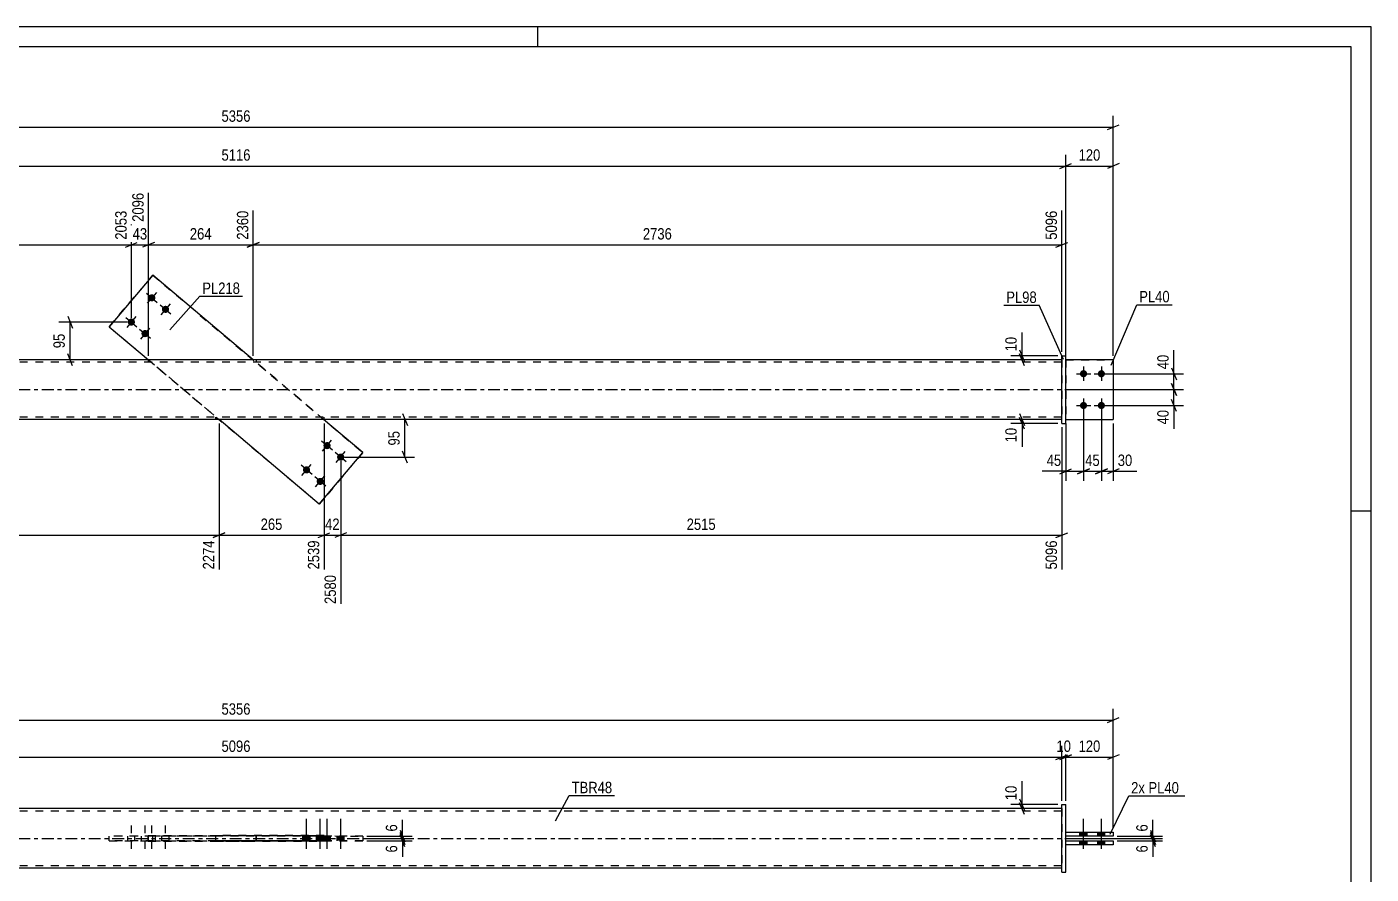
# Model space of a CAD drawing. Header units: millimetres. Extents: x 0 to 594, y 0 to 420.
# Drawn here: x 255.3 to 594, y 206.5 to 420 of the extents above; entities that cross this region are included whole.
import ezdxf

# ---------------------------------------------------------------- set-up
doc = ezdxf.new("R2010")
doc.units = ezdxf.units.MM
doc.linetypes.add('DXK_LINE_DOT2', pattern=[3.9198, 1.9599, -1.9599])
doc.linetypes.add('DXK_LINE_DOT3', pattern=[5.9187, 2.979, -0.9799, 0.9799, -0.9799])
doc.styles.add('Arial Narrow', font='ARIALN.TTF', dxfattribs={"height": 0.2})

# ---------------------------------------------------------------- blocks, each defined once
blk = doc.blocks.new('Unknown-580609059-1163')
at = {"color": 5, "linetype": 'Continuous'}
for p, q in [((594, 420), (0, 420)), ((384, 415), (384, 420)), ((594, 0), (594, 420)), ((589, 415), (5, 415)), ((589, 5), (589, 415)), ((594, 298), (589, 298))]:
    blk.add_line(p, q, dxfattribs=at)
blk = doc.blocks.new('Part-580609059-1432 - 1405')
at = {"color": 2, "linetype": 'Continuous'}
for p, q in [((517.04, 214.94), (529.04, 214.94)), ((529.04, 213.94), (517.04, 213.94)), ((529.04, 214.94), (529.04, 214.94)), ((529.04, 214.94), (529.04, 213.94))]:
    blk.add_line(p, q, dxfattribs=at)
at = {"color": 7, "linetype": 'DXK_LINE_DOT2'}
for p, q in [((517.04, 214.94), (529.04, 214.94)), ((517.04, 213.94), (517.04, 214.94)), ((529.04, 213.94), (517.04, 213.94)), ((529.04, 213.94), (529.04, 213.94))]:
    blk.add_line(p, q, dxfattribs=at)
blk = doc.blocks.new('Part-580609059-1437 - 1405')
at = {"color": 2, "linetype": 'Continuous'}
for p, q in [((517.04, 217.14), (529.04, 217.14)), ((529.04, 217.14), (529.04, 217.14)), ((529.04, 217.14), (529.04, 216.14)), ((529.04, 216.14), (517.04, 216.14))]:
    blk.add_line(p, q, dxfattribs=at)
at = {"color": 7, "linetype": 'DXK_LINE_DOT2'}
for p, q in [((517.04, 217.14), (529.04, 217.14)), ((517.04, 216.14), (517.04, 217.14)), ((529.04, 216.14), (517.04, 216.14))]:
    blk.add_line(p, q, dxfattribs=at)
blk = doc.blocks.new('Part-580609059-1438 - 1405')
at = {"color": 2, "linetype": 'Continuous'}
for p, q in [((516.04, 207.04), (516.04, 224.04)), ((516.04, 224.04), (517.04, 224.04)), ((517.04, 224.04), (517.04, 224.04)), ((517.04, 207.04), (517.04, 224.04)), ((516.04, 207.04), (516.04, 207.04)), ((516.04, 207.04), (517.04, 207.04))]:
    blk.add_line(p, q, dxfattribs=at)
at = {"color": 7, "linetype": 'DXK_LINE_DOT2'}
for p, q in [((516.04, 224.04), (517.04, 224.04)), ((516.04, 207.04), (516.04, 207.04)), ((516.04, 207.04), (517.04, 207.04))]:
    blk.add_line(p, q, dxfattribs=at)
blk = doc.blocks.new('Bolt-580609059-1459 - 1405')
at = {"linetype": 'Continuous'}
for points in [[(324.86, 214.94), (326.66, 214.94), (326.66, 216.14), (324.86, 216.14)], [(328.3, 214.94), (330.1, 214.94), (330.1, 216.14), (328.3, 216.14)], [(330.02, 214.94), (331.82, 214.94), (331.82, 216.14), (330.02, 216.14)], [(333.46, 214.94), (335.26, 214.94), (335.26, 216.14), (333.46, 216.14)]]:
    blk.add_hatch(color=1, dxfattribs=at).paths.add_polyline_path(points)
at = {"color": 1, "linetype": 'Continuous'}
for p, q in [((325.76, 212.94), (325.76, 220.44)), ((329.2, 212.94), (329.2, 220.44)), ((330.92, 212.94), (330.92, 220.44)), ((334.36, 212.94), (334.36, 220.44)), ((324.86, 214.94), (324.86, 216.14)), ((326.66, 214.94), (326.66, 216.14)), ((328.3, 214.94), (328.3, 216.14)), ((330.02, 214.94), (330.02, 216.14)), ((330.1, 214.94), (330.1, 216.14)), ((331.82, 214.94), (331.82, 216.14)), ((333.46, 214.94), (333.46, 216.14)), ((335.26, 214.94), (335.26, 216.14))]:
    blk.add_line(p, q, dxfattribs=at)
blk = doc.blocks.new('Bolt-580609059-1460 - 1405')
at = {"color": 1, "linetype": 'DXK_LINE_DOT2'}
for p, q in [((281.62, 212.94), (281.62, 220.44)), ((285.06, 212.94), (285.06, 220.44)), ((286.78, 212.94), (286.78, 220.44)), ((290.22, 212.94), (290.22, 220.44)), ((280.72, 214.94), (280.72, 216.14)), ((282.52, 214.94), (282.52, 216.14)), ((284.16, 214.94), (284.16, 216.14)), ((285.88, 214.94), (285.88, 216.14)), ((285.96, 214.94), (285.96, 216.14)), ((287.68, 214.94), (287.68, 216.14)), ((289.32, 214.94), (289.32, 216.14)), ((291.12, 214.94), (291.12, 216.14))]:
    blk.add_line(p, q, dxfattribs=at)
blk = doc.blocks.new('Bolt-580609059-1462 - 1405')
at = {"linetype": 'Continuous'}
for points in [[(522.44, 217.14), (520.64, 217.14), (520.64, 216.14), (522.44, 216.14)], [(522.44, 217.14), (520.64, 217.14), (520.64, 216.14), (522.44, 216.14)], [(526.94, 217.14), (525.14, 217.14), (525.14, 216.14), (526.94, 216.14)], [(526.94, 217.14), (525.14, 217.14), (525.14, 216.14), (526.94, 216.14)], [(522.44, 214.94), (520.64, 214.94), (520.64, 213.94), (522.44, 213.94)], [(522.44, 214.94), (520.64, 214.94), (520.64, 213.94), (522.44, 213.94)], [(526.94, 214.94), (525.14, 214.94), (525.14, 213.94), (526.94, 213.94)], [(526.94, 214.94), (525.14, 214.94), (525.14, 213.94), (526.94, 213.94)]]:
    blk.add_hatch(color=1, dxfattribs=at).paths.add_polyline_path(points)
at = {"color": 1, "linetype": 'Continuous'}
for p, q in [((521.54, 212.94), (521.54, 220.44)), ((521.54, 212.94), (521.54, 220.44)), ((526.04, 212.94), (526.04, 220.44)), ((526.04, 212.94), (526.04, 220.44)), ((520.64, 216.14), (520.64, 217.14)), ((520.64, 216.14), (520.64, 217.14)), ((522.44, 216.14), (522.44, 217.14)), ((522.44, 216.14), (522.44, 217.14)), ((525.14, 216.14), (525.14, 217.14)), ((525.14, 216.14), (525.14, 217.14)), ((526.94, 216.14), (526.94, 217.14)), ((526.94, 216.14), (526.94, 217.14)), ((520.64, 213.94), (520.64, 214.94)), ((520.64, 213.94), (520.64, 214.94)), ((522.44, 213.94), (522.44, 214.94)), ((522.44, 213.94), (522.44, 214.94)), ((525.14, 213.94), (525.14, 214.94)), ((525.14, 213.94), (525.14, 214.94)), ((526.94, 213.94), (526.94, 214.94)), ((526.94, 213.94), (526.94, 214.94))]:
    blk.add_line(p, q, dxfattribs=at)
blk = doc.blocks.new('Part-580609059-1477 - 1405')
at = {"color": 2, "linetype": 'Continuous'}
for p, q in [((427.94, 223.04), (188.04, 223.04)), ((516.04, 223.04), (428.04, 223.04)), ((302.89, 216.24), (302.89, 216.24)), ((302.89, 214.84), (302.89, 216.24)), ((302.89, 216.24), (330.16, 216.24)), ((302.89, 214.84), (302.89, 214.84)), ((330.16, 214.84), (302.89, 214.84)), ((313.09, 216.24), (313.09, 216.14)), ((313.09, 214.84), (313.09, 214.94)), ((330.16, 216.24), (330.16, 216.24)), ((330.16, 216.24), (330.16, 216.15)), ((330.16, 214.84), (330.16, 214.95)), ((330.16, 214.84), (330.16, 214.84)), ((427.94, 208.04), (188.04, 208.04)), ((516.04, 208.04), (428.04, 208.04))]:
    blk.add_line(p, q, dxfattribs=at)
at = {"color": 7, "linetype": 'DXK_LINE_DOT2'}
for p, q in [((427.94, 222.44), (188.04, 222.44)), ((516.04, 222.44), (428.04, 222.44)), ((516.04, 223.04), (516.04, 208.04)), ((285.81, 216.24), (285.81, 214.84)), ((285.81, 216.24), (313.09, 216.24)), ((285.81, 216.24), (313.09, 216.24)), ((285.81, 214.84), (313.09, 214.84)), ((285.81, 214.84), (313.09, 214.84)), ((330.16, 216.24), (302.89, 216.24)), ((302.89, 214.84), (330.16, 214.84)), ((313.09, 216.24), (313.09, 214.94)), ((313.09, 214.94), (313.09, 216.14)), ((313.09, 214.84), (313.09, 214.84)), ((330.16, 214.95), (330.16, 216.15)), ((427.94, 208.64), (188.04, 208.64)), ((516.04, 208.64), (428.04, 208.64))]:
    blk.add_line(p, q, dxfattribs=at)
at = {"color": 7, "linetype": 'DXK_LINE_DOT3'}
for p, q in [((188.04, 215.54), (427.94, 215.54)), ((428.04, 215.54), (526.04, 215.54))]:
    blk.add_line(p, q, dxfattribs=at)
blk = doc.blocks.new('Part-580609059-1478 - 1405')
at = {"color": 7, "linetype": 'DXK_LINE_DOT2'}
for p, q in [((287, 216.14), (276.04, 216.14)), ((302.89, 216.14), (276.04, 216.14)), ((276.04, 214.94), (276.04, 216.14)), ((302.89, 214.94), (276.04, 214.94)), ((276.04, 214.94), (287, 214.94)), ((339.94, 216.14), (287, 216.14)), ((287, 214.94), (287, 216.14)), ((287, 214.94), (339.94, 214.94)), ((328.97, 216.15), (339.94, 216.14)), ((339.94, 214.94), (328.97, 214.95))]:
    blk.add_line(p, q, dxfattribs=at)
at = {"color": 2, "linetype": 'Continuous'}
for p, q in [((328.97, 216.15), (302.89, 216.14)), ((328.97, 214.95), (302.89, 214.94)), ((328.97, 214.95), (328.97, 216.15)), ((339.94, 216.14), (339.94, 214.94))]:
    blk.add_line(p, q, dxfattribs=at)
blk = doc.blocks.new('Part-580609059-1718 - 1705')
at = {"color": 2, "linetype": 'Continuous'}
for p, q in [((427.94, 336.11), (188.04, 336.11)), ((516.04, 336.11), (428.04, 336.11)), ((427.94, 321.11), (188.04, 321.11)), ((516.04, 321.11), (428.04, 321.11))]:
    blk.add_line(p, q, dxfattribs=at)
at = {"color": 7, "linetype": 'DXK_LINE_DOT2'}
for p, q in [((427.94, 335.51), (188.04, 335.51)), ((285.81, 336.11), (285.81, 335.51)), ((313.09, 336.11), (313.09, 335.51)), ((516.04, 335.51), (428.04, 335.51)), ((516.04, 336.11), (516.04, 321.11)), ((427.94, 321.71), (188.04, 321.71)), ((302.89, 321.11), (302.89, 321.71)), ((330.16, 321.11), (330.16, 321.71)), ((516.04, 321.71), (428.04, 321.71))]:
    blk.add_line(p, q, dxfattribs=at)
at = {"color": 7, "linetype": 'DXK_LINE_DOT3'}
for p, q in [((188.04, 328.61), (427.94, 328.61)), ((428.04, 328.61), (526.04, 328.61))]:
    blk.add_line(p, q, dxfattribs=at)
blk = doc.blocks.new('Bolt-580609059-1710 - 1705')
at = {"linetype": 'Continuous'}
for points in [[(330.34, 313.81), (330.21, 313.95), (330.11, 314.11), (330.04, 314.29), (330.02, 314.47), (330.03, 314.66), (330.09, 314.84), (330.17, 315.01), (330.3, 315.15), (330.44, 315.27), (330.61, 315.35), (330.8, 315.39), (330.98, 315.4), (331.17, 315.37), (331.34, 315.29), (331.5, 315.19), (331.63, 315.05), (331.73, 314.89), (331.79, 314.72), (331.82, 314.53), (331.8, 314.34), (331.75, 314.16), (331.66, 314), (331.54, 313.85), (331.39, 313.74), (331.22, 313.65), (331.04, 313.61), (330.85, 313.6), (330.67, 313.64), (330.49, 313.71)], [(333.78, 310.91), (333.65, 311.05), (333.55, 311.21), (333.48, 311.38), (333.46, 311.57), (333.47, 311.76), (333.52, 311.94), (333.61, 312.1), (333.73, 312.25), (333.88, 312.36), (334.05, 312.45), (334.24, 312.49), (334.42, 312.5), (334.61, 312.46), (334.78, 312.39), (334.94, 312.29), (335.07, 312.15), (335.17, 311.99), (335.23, 311.82), (335.26, 311.63), (335.24, 311.44), (335.19, 311.26), (335.1, 311.09), (334.98, 310.95), (334.83, 310.84), (334.66, 310.75), (334.48, 310.71), (334.29, 310.7), (334.11, 310.74), (333.93, 310.81)], [(325.18, 307.7), (325.05, 307.83), (324.95, 307.99), (324.89, 308.17), (324.86, 308.36), (324.87, 308.54), (324.93, 308.73), (325.02, 308.89), (325.14, 309.04), (325.29, 309.15), (325.45, 309.23), (325.64, 309.28), (325.83, 309.28), (326.01, 309.25), (326.19, 309.18), (326.34, 309.07), (326.47, 308.94), (326.57, 308.78), (326.63, 308.6), (326.66, 308.42), (326.65, 308.23), (326.59, 308.05), (326.51, 307.88), (326.38, 307.74), (326.24, 307.62), (326.07, 307.54), (325.88, 307.49), (325.7, 307.49), (325.51, 307.52), (325.34, 307.59)], [(328.62, 304.8), (328.49, 304.93), (328.39, 305.09), (328.33, 305.27), (328.3, 305.46), (328.31, 305.64), (328.37, 305.82), (328.46, 305.99), (328.58, 306.13), (328.73, 306.25), (328.89, 306.33), (329.08, 306.38), (329.27, 306.38), (329.45, 306.35), (329.62, 306.28), (329.78, 306.17), (329.91, 306.04), (330.01, 305.88), (330.07, 305.7), (330.1, 305.51), (330.09, 305.33), (330.03, 305.15), (329.95, 304.98), (329.82, 304.84), (329.68, 304.72), (329.51, 304.64), (329.32, 304.59), (329.14, 304.59), (328.95, 304.62), (328.78, 304.69)]]:
    blk.add_hatch(color=1, dxfattribs=at).paths.add_polyline_path(points)
at = {"color": 1, "linetype": 'Continuous'}
for p, q in [((332.29, 313.34), (329.54, 315.66)), ((329.76, 313.13), (332.08, 315.88)), ((335.73, 310.44), (332.98, 312.76)), ((333.2, 310.22), (335.52, 312.98)), ((327.14, 307.23), (324.38, 309.55)), ((324.6, 307.01), (326.92, 309.76)), ((330.58, 304.32), (327.82, 306.65)), ((328.04, 304.11), (330.36, 306.86))]:
    blk.add_line(p, q, dxfattribs=at)
blk = doc.blocks.new('Bolt-580609059-1711 - 1705')
at = {"linetype": 'Continuous'}
for points in [[(287.36, 352.42), (287.49, 352.29), (287.59, 352.13), (287.65, 351.95), (287.68, 351.77), (287.66, 351.58), (287.61, 351.4), (287.52, 351.23), (287.4, 351.09), (287.25, 350.97), (287.08, 350.89), (286.9, 350.85), (286.71, 350.84), (286.53, 350.87), (286.35, 350.94), (286.2, 351.05), (286.07, 351.18), (285.97, 351.34), (285.9, 351.52), (285.88, 351.71), (285.89, 351.9), (285.94, 352.08), (286.03, 352.24), (286.15, 352.39), (286.3, 352.5), (286.47, 352.58), (286.65, 352.63), (286.84, 352.63), (287.03, 352.6), (287.2, 352.53)], [(290.8, 349.52), (290.93, 349.39), (291.03, 349.23), (291.09, 349.05), (291.11, 348.86), (291.1, 348.68), (291.05, 348.5), (290.96, 348.33), (290.84, 348.19), (290.69, 348.07), (290.52, 347.99), (290.34, 347.94), (290.15, 347.94), (289.97, 347.97), (289.79, 348.04), (289.64, 348.15), (289.5, 348.28), (289.41, 348.44), (289.34, 348.62), (289.32, 348.81), (289.33, 348.99), (289.38, 349.17), (289.47, 349.34), (289.59, 349.48), (289.74, 349.6), (289.91, 349.68), (290.09, 349.73), (290.28, 349.73), (290.47, 349.7), (290.64, 349.63)], [(282.2, 346.31), (282.33, 346.17), (282.43, 346.01), (282.49, 345.84), (282.52, 345.65), (282.5, 345.46), (282.45, 345.28), (282.36, 345.12), (282.24, 344.97), (282.09, 344.86), (281.92, 344.78), (281.74, 344.73), (281.55, 344.72), (281.37, 344.76), (281.19, 344.83), (281.04, 344.93), (280.91, 345.07), (280.81, 345.23), (280.74, 345.41), (280.72, 345.59), (280.73, 345.78), (280.78, 345.96), (280.87, 346.13), (280.99, 346.27), (281.14, 346.39), (281.31, 346.47), (281.49, 346.51), (281.68, 346.52), (281.87, 346.49), (282.04, 346.42)], [(285.64, 343.41), (285.77, 343.27), (285.87, 343.11), (285.93, 342.94), (285.96, 342.75), (285.94, 342.56), (285.89, 342.38), (285.8, 342.22), (285.68, 342.07), (285.53, 341.96), (285.36, 341.87), (285.18, 341.83), (284.99, 341.82), (284.81, 341.86), (284.63, 341.93), (284.48, 342.03), (284.35, 342.17), (284.25, 342.33), (284.18, 342.51), (284.16, 342.69), (284.17, 342.88), (284.22, 343.06), (284.31, 343.23), (284.43, 343.37), (284.58, 343.49), (284.75, 343.57), (284.93, 343.61), (285.12, 343.62), (285.31, 343.59), (285.48, 343.51)]]:
    blk.add_hatch(color=1, dxfattribs=at).paths.add_polyline_path(points)
at = {"color": 1, "linetype": 'Continuous'}
for p, q in [((285.4, 352.9), (288.15, 350.58)), ((287.94, 353.11), (285.62, 350.36)), ((288.84, 350), (291.59, 347.67)), ((291.38, 350.21), (289.05, 347.46)), ((280.24, 346.78), (282.99, 344.46)), ((282.78, 347), (280.46, 344.25)), ((283.68, 343.88), (286.43, 341.56)), ((286.22, 344.1), (283.9, 341.34))]:
    blk.add_line(p, q, dxfattribs=at)
blk = doc.blocks.new('Bolt-580609059-1713 - 1705')
at = {"linetype": 'Continuous'}
for points in [[(521.54, 333.51), (521.72, 333.49), (521.9, 333.43), (522.06, 333.34), (522.2, 333.21), (522.31, 333.06), (522.39, 332.89), (522.43, 332.7), (522.43, 332.52), (522.39, 332.33), (522.31, 332.16), (522.2, 332.01), (522.06, 331.88), (521.9, 331.79), (521.72, 331.73), (521.54, 331.71), (521.35, 331.73), (521.17, 331.79), (521.01, 331.88), (520.87, 332.01), (520.76, 332.16), (520.68, 332.33), (520.64, 332.52), (520.64, 332.7), (520.68, 332.89), (520.76, 333.06), (520.87, 333.21), (521.01, 333.34), (521.17, 333.43), (521.35, 333.49)], [(526.04, 333.51), (526.22, 333.49), (526.4, 333.43), (526.56, 333.34), (526.7, 333.21), (526.81, 333.06), (526.89, 332.89), (526.93, 332.7), (526.93, 332.52), (526.89, 332.33), (526.81, 332.16), (526.7, 332.01), (526.56, 331.88), (526.4, 331.79), (526.22, 331.73), (526.04, 331.71), (525.85, 331.73), (525.67, 331.79), (525.51, 331.88), (525.37, 332.01), (525.26, 332.16), (525.18, 332.33), (525.14, 332.52), (525.14, 332.7), (525.18, 332.89), (525.26, 333.06), (525.37, 333.21), (525.51, 333.34), (525.67, 333.43), (525.85, 333.49)], [(521.54, 325.51), (521.72, 325.49), (521.9, 325.43), (522.06, 325.34), (522.2, 325.21), (522.31, 325.06), (522.39, 324.89), (522.43, 324.7), (522.43, 324.52), (522.39, 324.33), (522.31, 324.16), (522.2, 324.01), (522.06, 323.88), (521.9, 323.79), (521.72, 323.73), (521.54, 323.71), (521.35, 323.73), (521.17, 323.79), (521.01, 323.88), (520.87, 324.01), (520.76, 324.16), (520.68, 324.33), (520.64, 324.52), (520.64, 324.7), (520.68, 324.89), (520.76, 325.06), (520.87, 325.21), (521.01, 325.34), (521.17, 325.43), (521.35, 325.49)], [(526.04, 325.51), (526.22, 325.49), (526.4, 325.43), (526.56, 325.34), (526.7, 325.21), (526.81, 325.06), (526.89, 324.89), (526.93, 324.7), (526.93, 324.52), (526.89, 324.33), (526.81, 324.16), (526.7, 324.01), (526.56, 323.88), (526.4, 323.79), (526.22, 323.73), (526.04, 323.71), (525.85, 323.73), (525.67, 323.79), (525.51, 323.88), (525.37, 324.01), (525.26, 324.16), (525.18, 324.33), (525.14, 324.52), (525.14, 324.7), (525.18, 324.89), (525.26, 325.06), (525.37, 325.21), (525.51, 325.34), (525.67, 325.43), (525.85, 325.49)]]:
    blk.add_hatch(color=1, dxfattribs=at).paths.add_polyline_path(points)
at = {"color": 1, "linetype": 'Continuous'}
for p, q in [((519.74, 332.61), (523.34, 332.61)), ((521.54, 334.41), (521.54, 330.81)), ((524.24, 332.61), (527.84, 332.61)), ((526.04, 334.41), (526.04, 330.81)), ((521.54, 326.41), (521.54, 322.81)), ((526.04, 326.41), (526.04, 322.81)), ((519.74, 324.61), (523.34, 324.61)), ((524.24, 324.61), (527.84, 324.61))]:
    blk.add_line(p, q, dxfattribs=at)
blk = doc.blocks.new('Part-580609059-1733 - 1705')
at = {"color": 2, "linetype": 'Continuous'}
for p, q in [((287, 357.43), (276.04, 344.44)), ((312.28, 336.11), (287, 357.43)), ((287, 357.43), (287, 357.43)), ((276.04, 344.44), (285.91, 336.11)), ((276.04, 344.44), (276.04, 344.44)), ((328.97, 299.79), (303.7, 321.11)), ((339.94, 312.78), (330.06, 321.11)), ((328.97, 299.79), (339.94, 312.78)), ((339.94, 312.78), (339.94, 312.78)), ((328.97, 299.79), (328.97, 299.79))]:
    blk.add_line(p, q, dxfattribs=at)
at = {"color": 7, "linetype": 'DXK_LINE_DOT2'}
for p, q in [((276.04, 344.44), (287, 357.43)), ((287, 357.43), (339.94, 312.78)), ((276.04, 344.44), (328.97, 299.79)), ((285.91, 336.11), (303.7, 321.11)), ((330.06, 321.11), (312.28, 336.11)), ((339.94, 312.78), (328.97, 299.79))]:
    blk.add_line(p, q, dxfattribs=at)
blk = doc.blocks.new('Part-580609059-1759 - 1705')
at = {"color": 2, "linetype": 'Continuous'}
for p, q in [((516.04, 337.11), (517.04, 337.11)), ((516.04, 320.11), (516.04, 337.11)), ((517.04, 320.11), (517.04, 337.11)), ((516.04, 320.11), (516.04, 320.11)), ((516.04, 320.11), (517.04, 320.11))]:
    blk.add_line(p, q, dxfattribs=at)
at = {"color": 7, "linetype": 'DXK_LINE_DOT2'}
for p, q in [((516.04, 337.11), (517.04, 337.11)), ((516.04, 320.11), (517.04, 320.11))]:
    blk.add_line(p, q, dxfattribs=at)
blk = doc.blocks.new('Part-580609059-1764 - 1705')
at = {"color": 2, "linetype": 'Continuous'}
for p, q in [((529.04, 336.11), (517.04, 336.11)), ((529.04, 336.11), (529.04, 336.11)), ((529.04, 336.11), (529.04, 321.11)), ((517.04, 321.11), (529.04, 321.11))]:
    blk.add_line(p, q, dxfattribs=at)
at = {"color": 7, "linetype": 'DXK_LINE_DOT2'}
for p, q in [((517.04, 336.11), (529.04, 336.11)), ((517.04, 336.11), (517.04, 336.11)), ((517.04, 336.11), (517.04, 321.11)), ((517.04, 321.11), (529.04, 321.11))]:
    blk.add_line(p, q, dxfattribs=at)
blk = doc.blocks.new('Part-580609059-1765 - 1705')
at = {"color": 7, "linetype": 'DXK_LINE_DOT2'}
for p, q in [((517.04, 336.11), (529.04, 336.11)), ((529.04, 336.11), (517.04, 336.11)), ((517.04, 336.11), (517.04, 336.11)), ((517.04, 336.11), (517.04, 321.11)), ((529.04, 336.11), (529.04, 336.11)), ((529.04, 336.11), (529.04, 321.11)), ((517.04, 321.11), (529.04, 321.11)), ((517.04, 321.11), (529.04, 321.11))]:
    blk.add_line(p, q, dxfattribs=at)
blk = doc.blocks.new('StraightDimension-580609059-1521 - 1405')
at = {"color": 7, "linetype": 'Continuous'}
for p, q in [((517.04, 225.04), (517.04, 238.84)), ((529.04, 218.14), (529.04, 238.84)), ((515.54, 235.39), (518.54, 236.59)), ((517.04, 235.99), (529.04, 235.99)), ((530.54, 236.59), (527.54, 235.39))]:
    blk.add_line(p, q, dxfattribs=at)
at = {"color": 0}
blk.add_wipeout([(526.38, 236.74), (526.38, 240.94), (519.69, 240.94), (519.69, 236.74)], dxfattribs=at)
at = {"color": 3, "style": 'Arial Narrow'}
blk.add_text('120', height=2.863, dxfattribs=at).set_placement((520.29, 237.34))
blk = doc.blocks.new('StraightDimension-580609059-1611 - 1405')
at = {"color": 7, "linetype": 'Continuous'}
for p, q in [((538.44, 217.64), (539.64, 214.64)), ((539.64, 214.04), (538.44, 217.04)), ((517.04, 215.54), (541.44, 215.54)), ((530.04, 216.14), (541.44, 216.14)), ((539.04, 215.54), (539.04, 216.14))]:
    blk.add_line(p, q, dxfattribs=at)
at = {"color": 0}
blk.add_wipeout([(538.29, 219.7), (534.09, 219.7), (534.09, 216.67), (538.29, 216.67)], dxfattribs=at)
at = {"color": 7, "linetype": 'Continuous'}
blk.add_line((539.04, 216.14), (539.04, 220.22), dxfattribs=at)
blk.add_line((539.04, 216.14), (539.04, 220.22), dxfattribs=at)
at = {"color": 3, "style": 'Arial Narrow'}
blk.add_text('6', height=2.86, rotation=90.0002, dxfattribs=at).set_placement((537.69, 217.27))
blk = doc.blocks.new('StraightDimension-580609059-1494 - 1405')
at = {"color": 7, "linetype": 'Continuous'}
for p, q in [((529.04, 218.14), (529.04, 248.21)), ((86.94, 245.36), (529.04, 245.36)), ((527.54, 244.76), (530.54, 245.96))]:
    blk.add_line(p, q, dxfattribs=at)
at = {"color": 0}
blk.add_wipeout([(312.24, 246.11), (312.24, 250.31), (303.73, 250.31), (303.73, 246.11)], dxfattribs=at)
at = {"color": 3, "style": 'Arial Narrow'}
blk.add_text('5356', height=2.863, dxfattribs=at).set_placement((304.33, 246.71))
blk = doc.blocks.new('StraightDimension-580609059-1534 - 1405')
at = {"color": 7, "linetype": 'Continuous'}
for p, q in [((516.04, 225.04), (516.04, 238.84)), ((517.04, 225.04), (517.04, 238.84)), ((514.54, 235.39), (517.54, 236.59)), ((518.54, 236.59), (515.54, 235.39)), ((516.04, 235.99), (517.04, 235.99))]:
    blk.add_line(p, q, dxfattribs=at)
at = {"color": 0}
blk.add_wipeout([(518.96, 236.74), (518.96, 240.94), (514.11, 240.94), (514.11, 236.74)], dxfattribs=at)
at = {"color": 3, "style": 'Arial Narrow'}
blk.add_text('10', height=2.863, dxfattribs=at).set_placement((514.71, 237.34))
blk = doc.blocks.new('StraightDimension-580609059-1544 - 1405')
at = {"color": 7, "linetype": 'Continuous'}
for p, q in [((516.04, 225.04), (516.04, 238.84)), ((99.94, 235.99), (516.04, 235.99)), ((514.54, 235.39), (517.54, 236.59))]:
    blk.add_line(p, q, dxfattribs=at)
at = {"color": 0}
blk.add_wipeout([(312.24, 236.74), (312.24, 240.94), (303.73, 240.94), (303.73, 236.74)], dxfattribs=at)
at = {"color": 3, "style": 'Arial Narrow'}
blk.add_text('5096', height=2.863, dxfattribs=at).set_placement((304.33, 237.34))
blk = doc.blocks.new('StraightDimension-580609059-1573 - 1405')
at = {"color": 7, "linetype": 'Continuous'}
for p, q in [((515.04, 224.04), (503.19, 224.04)), ((505.44, 225.54), (506.64, 222.54)), ((506.64, 221.54), (505.44, 224.54)), ((506.04, 223.04), (506.04, 224.04)), ((515.04, 223.04), (503.19, 223.04))]:
    blk.add_line(p, q, dxfattribs=at)
at = {"color": 0}
blk.add_wipeout([(505.29, 229.42), (501.09, 229.42), (501.09, 224.57), (505.29, 224.57)], dxfattribs=at)
at = {"color": 7, "linetype": 'Continuous'}
blk.add_line((506.04, 224.04), (506.04, 229.95), dxfattribs=at)
blk.add_line((506.04, 224.04), (506.04, 229.95), dxfattribs=at)
at = {"color": 3, "style": 'Arial Narrow'}
blk.add_text('10', height=2.863, rotation=90.0002, dxfattribs=at).set_placement((504.69, 225.17))
blk = doc.blocks.new('StraightDimension-580609059-1624 - 1405')
at = {"color": 7, "linetype": 'Continuous'}
for p, q in [((538.44, 217.04), (539.64, 214.04)), ((517.04, 215.54), (541.44, 215.54)), ((530.04, 214.94), (541.44, 214.94)), ((539.64, 213.44), (538.44, 216.44)), ((539.04, 214.94), (539.04, 215.54))]:
    blk.add_line(p, q, dxfattribs=at)
at = {"color": 0}
blk.add_wipeout([(538.29, 214.42), (534.09, 214.42), (534.09, 211.39), (538.29, 211.39)], dxfattribs=at)
at = {"color": 7, "linetype": 'Continuous'}
blk.add_line((539.04, 214.94), (539.04, 210.86), dxfattribs=at)
blk.add_line((539.04, 214.94), (539.04, 210.86), dxfattribs=at)
at = {"color": 3, "style": 'Arial Narrow'}
blk.add_text('6', height=2.86, rotation=90.0002, dxfattribs=at).set_placement((537.69, 211.99))
blk = doc.blocks.new('StraightDimension-580609059-1638 - 1405')
at = {"color": 7, "linetype": 'Continuous'}
for p, q in [((349.34, 217.64), (350.54, 214.64)), ((350.54, 214.04), (349.34, 217.04)), ((340.94, 216.14), (352.34, 216.14)), ((340.94, 215.54), (352.34, 215.54)), ((349.94, 215.54), (349.94, 216.14))]:
    blk.add_line(p, q, dxfattribs=at)
at = {"color": 0}
blk.add_wipeout([(349.19, 219.7), (344.99, 219.7), (344.99, 216.67), (349.19, 216.67)], dxfattribs=at)
at = {"color": 7, "linetype": 'Continuous'}
blk.add_line((349.94, 216.14), (349.94, 220.22), dxfattribs=at)
blk.add_line((349.94, 216.14), (349.94, 220.22), dxfattribs=at)
at = {"color": 3, "style": 'Arial Narrow'}
blk.add_text('6', height=2.86, rotation=90.0002, dxfattribs=at).set_placement((348.59, 217.27))
blk = doc.blocks.new('StraightDimension-580609059-1642 - 1405')
at = {"color": 7, "linetype": 'Continuous'}
for p, q in [((349.34, 217.04), (350.54, 214.04)), ((340.94, 215.54), (352.34, 215.54)), ((340.94, 214.94), (352.34, 214.94)), ((350.54, 213.44), (349.34, 216.44)), ((349.94, 214.94), (349.94, 215.54))]:
    blk.add_line(p, q, dxfattribs=at)
at = {"color": 0}
blk.add_wipeout([(349.19, 214.42), (344.99, 214.42), (344.99, 211.39), (349.19, 211.39)], dxfattribs=at)
at = {"color": 7, "linetype": 'Continuous'}
blk.add_line((349.94, 214.94), (349.94, 210.87), dxfattribs=at)
blk.add_line((349.94, 214.94), (349.94, 210.87), dxfattribs=at)
at = {"color": 3, "style": 'Arial Narrow'}
blk.add_text('6', height=2.86, rotation=90.0002, dxfattribs=at).set_placement((348.59, 211.99))
blk = doc.blocks.new('StraightDimension-580609059-2028 - 1705')
at = {"color": 7, "linetype": 'Continuous'}
for p, q in [((281.62, 346.62), (281.62, 373.7)), ((99.94, 338.11), (99.94, 368.21)), ((101.44, 365.68), (98.44, 364.48)), ((99.94, 365.08), (281.62, 365.08)), ((280.12, 364.48), (283.12, 365.68))]:
    blk.add_line(p, q, dxfattribs=at)
at = {"color": 0, "linetype": 'Continuous'}
for points in [[(281.02, 374.3), (276.82, 374.3), (276.82, 365.78), (281.02, 365.78)], [(99.34, 368.81), (95.14, 368.81), (95.14, 365.78), (99.34, 365.78)]]:
    blk.add_wipeout(points, dxfattribs=at)
at = {"color": 0}
blk.add_wipeout([(195.04, 365.83), (195.04, 370.03), (186.52, 370.03), (186.52, 365.83)], dxfattribs=at)
at = {"color": 3, "linetype": 'Continuous', "style": 'Arial Narrow'}
for s, height, p in [('2053', 2.863, (280.42, 366.38)), ('0', 2.86, (98.74, 366.38))]:
    blk.add_text(s, height=height, rotation=90.0002, dxfattribs=at).set_placement(p)
at = {"color": 3, "style": 'Arial Narrow'}
blk.add_text('2053', height=2.863, dxfattribs=at).set_placement((187.12, 366.43))
blk = doc.blocks.new('StraightDimension-580609059-2103 - 1705')
at = {"color": 7, "linetype": 'Continuous'}
for p, q in [((517.04, 337.11), (517.04, 387.79)), ((529.04, 337.11), (529.04, 387.79)), ((515.54, 384.34), (518.54, 385.54)), ((517.04, 384.94), (529.04, 384.94)), ((530.54, 385.54), (527.54, 384.34))]:
    blk.add_line(p, q, dxfattribs=at)
at = {"color": 0}
blk.add_wipeout([(526.38, 385.69), (526.38, 389.89), (519.69, 389.89), (519.69, 385.69)], dxfattribs=at)
at = {"color": 3, "style": 'Arial Narrow'}
blk.add_text('120', height=2.863, dxfattribs=at).set_placement((520.29, 386.29))
blk = doc.blocks.new('StraightDimension-580609059-1952 - 1705')
at = {"color": 7, "linetype": 'Continuous'}
for p, q in [((330.16, 320.11), (330.16, 283.3)), ((334.36, 310.6), (334.36, 274.6)), ((328.66, 291.31), (331.66, 292.51)), ((330.16, 291.91), (334.36, 291.91)), ((335.86, 292.51), (332.86, 291.31))]:
    blk.add_line(p, q, dxfattribs=at)
at = {"color": 0}
blk.add_wipeout([(334.69, 292.66), (334.69, 296.86), (329.83, 296.86), (329.83, 292.66)], dxfattribs=at)
at = {"color": 0, "linetype": 'Continuous'}
blk.add_wipeout([(333.76, 282.51), (329.56, 282.51), (329.56, 274), (333.76, 274)], dxfattribs=at)
at = {"color": 3, "style": 'Arial Narrow'}
blk.add_text('42', height=2.863, dxfattribs=at).set_placement((330.43, 293.26))
at = {"color": 3, "linetype": 'Continuous', "style": 'Arial Narrow'}
blk.add_text('2580', height=2.863, rotation=90.0002, dxfattribs=at).set_placement((333.16, 274.6))
blk = doc.blocks.new('StraightDimension-580609059-2083 - 1705')
at = {"color": 7, "linetype": 'Continuous'}
for p, q in [((529.04, 337.11), (529.04, 397.6)), ((86.94, 394.75), (529.04, 394.75)), ((527.54, 394.15), (530.54, 395.35))]:
    blk.add_line(p, q, dxfattribs=at)
at = {"color": 0}
blk.add_wipeout([(312.24, 395.5), (312.24, 399.7), (303.73, 399.7), (303.73, 395.5)], dxfattribs=at)
at = {"color": 3, "style": 'Arial Narrow'}
blk.add_text('5356', height=2.863, dxfattribs=at).set_placement((304.33, 396.1))
blk = doc.blocks.new('StraightDimension-580609059-1938 - 1705')
at = {"color": 7, "linetype": 'Continuous'}
for p, q in [((517.04, 328.61), (546.73, 328.61)), ((543.73, 330.11), (544.93, 327.11)), ((544.33, 324.61), (544.33, 328.61)), ((544.93, 323.11), (543.73, 326.11)), ((527.04, 324.61), (546.73, 324.61))]:
    blk.add_line(p, q, dxfattribs=at)
at = {"color": 0}
blk.add_wipeout([(543.58, 324.09), (539.38, 324.09), (539.38, 319.23), (543.58, 319.23)], dxfattribs=at)
at = {"color": 7, "linetype": 'Continuous'}
blk.add_line((544.33, 324.61), (544.33, 318.7), dxfattribs=at)
blk.add_line((544.33, 324.61), (544.33, 318.7), dxfattribs=at)
at = {"color": 3, "style": 'Arial Narrow'}
blk.add_text('40', height=2.863, rotation=90.0002, dxfattribs=at).set_placement((542.98, 319.83))
blk = doc.blocks.new('StraightDimension-580609059-2017 - 1705')
at = {"color": 7, "linetype": 'Continuous'}
for p, q in [((280.62, 345.62), (263.33, 345.62)), ((265.58, 347.12), (266.78, 344.12)), ((266.18, 336.11), (266.18, 345.62)), ((306.03, 336.11), (263.33, 336.11)), ((266.78, 334.61), (265.58, 337.61))]:
    blk.add_line(p, q, dxfattribs=at)
at = {"color": 0}
blk.add_wipeout([(265.43, 343.29), (261.23, 343.29), (261.23, 338.44), (265.43, 338.44)], dxfattribs=at)
at = {"color": 3, "style": 'Arial Narrow'}
blk.add_text('95', height=2.863, rotation=90.0002, dxfattribs=at).set_placement((264.83, 339.04))
blk = doc.blocks.new('StraightDimension-580609059-2000 - 1705')
at = {"color": 7, "linetype": 'Continuous'}
for p, q in [((99.94, 320.11), (99.94, 288.78)), ((303.7, 320.11), (303.7, 283.3)), ((101.44, 292.51), (98.44, 291.31)), ((99.94, 291.91), (303.7, 291.91)), ((302.2, 291.31), (305.2, 292.51))]:
    blk.add_line(p, q, dxfattribs=at)
at = {"color": 0}
blk.add_wipeout([(206.07, 292.66), (206.07, 296.86), (197.56, 296.86), (197.56, 292.66)], dxfattribs=at)
at = {"color": 0, "linetype": 'Continuous'}
for points in [[(99.34, 291.21), (95.14, 291.21), (95.14, 288.18), (99.34, 288.18)], [(303.1, 291.21), (298.9, 291.21), (298.9, 282.7), (303.1, 282.7)]]:
    blk.add_wipeout(points, dxfattribs=at)
at = {"color": 3, "style": 'Arial Narrow'}
blk.add_text('2274', height=2.863, dxfattribs=at).set_placement((198.16, 293.26))
at = {"color": 3, "linetype": 'Continuous', "style": 'Arial Narrow'}
for s, height, p in [('0', 2.86, (98.74, 288.78)), ('2274', 2.863, (302.5, 283.3))]:
    blk.add_text(s, height=height, rotation=90.0002, dxfattribs=at).set_placement(p)
blk = doc.blocks.new('StraightDimension-580609059-1769 - 1705')
at = {"color": 7, "linetype": 'Continuous'}
for p, q in [((515.04, 337.11), (503.19, 337.11)), ((515.04, 336.11), (503.19, 336.11)), ((505.44, 338.61), (506.64, 335.61)), ((506.64, 334.61), (505.44, 337.61)), ((506.04, 336.11), (506.04, 337.11))]:
    blk.add_line(p, q, dxfattribs=at)
at = {"color": 0}
blk.add_wipeout([(505.29, 342.49), (501.09, 342.49), (501.09, 337.64), (505.29, 337.64)], dxfattribs=at)
at = {"color": 7, "linetype": 'Continuous'}
blk.add_line((506.04, 337.11), (506.04, 343.02), dxfattribs=at)
blk.add_line((506.04, 337.11), (506.04, 343.02), dxfattribs=at)
at = {"color": 3, "style": 'Arial Narrow'}
blk.add_text('10', height=2.863, rotation=90.0002, dxfattribs=at).set_placement((504.69, 338.24))
blk = doc.blocks.new('StraightDimension-580609059-1780 - 1705')
at = {"color": 7, "linetype": 'Continuous'}
for p, q in [((505.44, 322.61), (506.64, 319.61)), ((515.04, 321.11), (503.19, 321.11)), ((515.04, 320.11), (503.19, 320.11)), ((506.64, 318.61), (505.44, 321.61)), ((506.04, 320.11), (506.04, 321.11))]:
    blk.add_line(p, q, dxfattribs=at)
at = {"color": 0}
blk.add_wipeout([(505.29, 319.59), (501.09, 319.59), (501.09, 314.73), (505.29, 314.73)], dxfattribs=at)
at = {"color": 7, "linetype": 'Continuous'}
blk.add_line((506.04, 320.11), (506.04, 314.2), dxfattribs=at)
blk.add_line((506.04, 320.11), (506.04, 314.2), dxfattribs=at)
at = {"color": 3, "style": 'Arial Narrow'}
blk.add_text('10', height=2.863, rotation=90.0002, dxfattribs=at).set_placement((504.69, 315.33))
blk = doc.blocks.new('StraightDimension-580609059-1968 - 1705')
at = {"color": 7, "linetype": 'Continuous'}
for p, q in [((303.7, 320.11), (303.7, 283.3)), ((330.16, 320.11), (330.16, 283.3)), ((305.2, 292.51), (302.2, 291.31)), ((303.7, 291.91), (330.16, 291.91)), ((328.66, 291.31), (331.66, 292.51))]:
    blk.add_line(p, q, dxfattribs=at)
at = {"color": 0}
blk.add_wipeout([(320.27, 292.66), (320.27, 296.86), (313.59, 296.86), (313.59, 292.66)], dxfattribs=at)
at = {"color": 0, "linetype": 'Continuous'}
blk.add_wipeout([(329.56, 291.21), (325.36, 291.21), (325.36, 282.7), (329.56, 282.7)], dxfattribs=at)
at = {"color": 3, "style": 'Arial Narrow'}
blk.add_text('265', height=2.863, dxfattribs=at).set_placement((314.19, 293.26))
at = {"color": 3, "linetype": 'Continuous', "style": 'Arial Narrow'}
blk.add_text('2539', height=2.863, rotation=90.0002, dxfattribs=at).set_placement((328.96, 283.3))
blk = doc.blocks.new('StraightDimension-580609059-1840 - 1705')
at = {"color": 7, "linetype": 'Continuous'}
for p, q in [((521.54, 323.61), (521.54, 305.63)), ((526.04, 323.61), (526.04, 305.63)), ((520.04, 307.43), (523.04, 308.63)), ((527.54, 308.63), (524.54, 307.43)), ((521.54, 308.03), (526.04, 308.03))]:
    blk.add_line(p, q, dxfattribs=at)
at = {"color": 0}
blk.add_wipeout([(526.21, 308.78), (526.21, 312.98), (521.36, 312.98), (521.36, 308.78)], dxfattribs=at)
at = {"color": 3, "style": 'Arial Narrow'}
blk.add_text('45', height=2.863, dxfattribs=at).set_placement((521.96, 309.38))
blk = doc.blocks.new('StraightDimension-580609059-1818 - 1705')
at = {"color": 7, "linetype": 'Continuous'}
for p, q in [((521.54, 323.61), (521.54, 305.63)), ((517.04, 320.11), (517.04, 305.63)), ((515.54, 307.43), (518.54, 308.63)), ((523.04, 308.63), (520.04, 307.43)), ((517.04, 308.03), (521.54, 308.03))]:
    blk.add_line(p, q, dxfattribs=at)
at = {"color": 0}
blk.add_wipeout([(516.51, 308.78), (516.51, 312.98), (511.65, 312.98), (511.65, 308.78)], dxfattribs=at)
at = {"color": 7, "linetype": 'Continuous'}
blk.add_line((517.04, 308.03), (511.13, 308.03), dxfattribs=at)
blk.add_line((517.04, 308.03), (511.13, 308.03), dxfattribs=at)
at = {"color": 3, "style": 'Arial Narrow'}
blk.add_text('45', height=2.863, dxfattribs=at).set_placement((512.25, 309.38))
blk = doc.blocks.new('StraightDimension-580609059-1856 - 1705')
at = {"color": 7, "linetype": 'Continuous'}
for p, q in [((526.04, 323.61), (526.04, 305.63)), ((529.04, 320.11), (529.04, 305.63)), ((524.54, 307.43), (527.54, 308.63)), ((530.54, 308.63), (527.54, 307.43)), ((526.04, 308.03), (529.04, 308.03))]:
    blk.add_line(p, q, dxfattribs=at)
at = {"color": 0}
blk.add_wipeout([(534.42, 308.78), (534.42, 312.98), (529.56, 312.98), (529.56, 308.78)], dxfattribs=at)
at = {"color": 7, "linetype": 'Continuous'}
blk.add_line((529.04, 308.03), (534.94, 308.03), dxfattribs=at)
blk.add_line((529.04, 308.03), (534.94, 308.03), dxfattribs=at)
at = {"color": 3, "style": 'Arial Narrow'}
blk.add_text('30', height=2.863, dxfattribs=at).set_placement((530.16, 309.38))
blk = doc.blocks.new('StraightDimension-580609059-1925 - 1705')
at = {"color": 7, "linetype": 'Continuous'}
for p, q in [((527.04, 332.61), (546.73, 332.61)), ((543.73, 334.11), (544.93, 331.11)), ((544.33, 328.61), (544.33, 332.61)), ((517.04, 328.61), (546.73, 328.61)), ((544.93, 327.11), (543.73, 330.11))]:
    blk.add_line(p, q, dxfattribs=at)
at = {"color": 0}
blk.add_wipeout([(543.58, 337.99), (539.38, 337.99), (539.38, 333.14), (543.58, 333.14)], dxfattribs=at)
at = {"color": 7, "linetype": 'Continuous'}
blk.add_line((544.33, 332.61), (544.33, 338.52), dxfattribs=at)
blk.add_line((544.33, 332.61), (544.33, 338.52), dxfattribs=at)
at = {"color": 3, "style": 'Arial Narrow'}
blk.add_text('40', height=2.863, rotation=90.0002, dxfattribs=at).set_placement((542.98, 333.74))
blk = doc.blocks.new('StraightDimension-580609059-1990 - 1705')
at = {"color": 7, "linetype": 'Continuous'}
for p, q in [((516.04, 319.11), (516.04, 283.3)), ((334.36, 310.6), (334.36, 274.6)), ((335.86, 292.51), (332.86, 291.31)), ((334.36, 291.91), (516.04, 291.91)), ((514.54, 291.31), (517.54, 292.51))]:
    blk.add_line(p, q, dxfattribs=at)
at = {"color": 0}
blk.add_wipeout([(429.45, 292.66), (429.45, 296.86), (420.94, 296.86), (420.94, 292.66)], dxfattribs=at)
at = {"color": 0, "linetype": 'Continuous'}
blk.add_wipeout([(515.44, 291.21), (511.24, 291.21), (511.24, 282.7), (515.44, 282.7)], dxfattribs=at)
at = {"color": 3, "style": 'Arial Narrow'}
blk.add_text('2515', height=2.863, dxfattribs=at).set_placement((421.54, 293.26))
at = {"color": 3, "linetype": 'Continuous', "style": 'Arial Narrow'}
blk.add_text('5096', height=2.863, rotation=90.0002, dxfattribs=at).set_placement((514.84, 283.3))
blk = doc.blocks.new('StraightDimension-580609059-2034 - 1705')
at = {"color": 7, "linetype": 'Continuous'}
for p, q in [((312.28, 337.11), (312.28, 373.7)), ((516.04, 338.11), (516.04, 373.7)), ((313.78, 365.68), (310.78, 364.48)), ((312.28, 365.08), (516.04, 365.08)), ((514.54, 364.48), (517.54, 365.68))]:
    blk.add_line(p, q, dxfattribs=at)
at = {"color": 0, "linetype": 'Continuous'}
blk.add_wipeout([(515.44, 374.3), (511.24, 374.3), (511.24, 365.78), (515.44, 365.78)], dxfattribs=at)
at = {"color": 0}
blk.add_wipeout([(418.41, 365.83), (418.41, 370.03), (409.9, 370.03), (409.9, 365.83)], dxfattribs=at)
at = {"color": 3, "linetype": 'Continuous', "style": 'Arial Narrow'}
blk.add_text('5096', height=2.863, rotation=90.0002, dxfattribs=at).set_placement((514.84, 366.38))
at = {"color": 3, "style": 'Arial Narrow'}
blk.add_text('2736', height=2.863, dxfattribs=at).set_placement((410.5, 366.43))
blk = doc.blocks.new('StraightDimension-580609059-2048 - 1705')
at = {"color": 7, "linetype": 'Continuous'}
for p, q in [((285.91, 337.11), (285.91, 378.2)), ((281.62, 346.62), (281.62, 373.7)), ((280.12, 364.48), (283.12, 365.68)), ((281.62, 365.08), (285.91, 365.08)), ((287.41, 365.68), (284.41, 364.48))]:
    blk.add_line(p, q, dxfattribs=at)
at = {"color": 0}
blk.add_wipeout([(286.19, 365.83), (286.19, 370.03), (281.34, 370.03), (281.34, 365.83)], dxfattribs=at)
at = {"color": 0, "linetype": 'Continuous'}
blk.add_wipeout([(285.31, 378.8), (281.11, 378.8), (281.11, 370.28), (285.31, 370.28)], dxfattribs=at)
at = {"color": 3, "linetype": 'Continuous', "style": 'Arial Narrow'}
blk.add_text('2096', height=2.863, rotation=90.0002, dxfattribs=at).set_placement((284.71, 370.88))
at = {"color": 3, "style": 'Arial Narrow'}
blk.add_text('43', height=2.863, dxfattribs=at).set_placement((281.94, 366.43))
blk = doc.blocks.new('StraightDimension-580609059-2062 - 1705')
at = {"color": 7, "linetype": 'Continuous'}
for p, q in [((285.91, 337.11), (285.91, 378.2)), ((312.28, 337.11), (312.28, 373.7)), ((287.41, 365.68), (284.41, 364.48)), ((285.91, 365.08), (312.28, 365.08)), ((310.78, 364.48), (313.78, 365.68))]:
    blk.add_line(p, q, dxfattribs=at)
at = {"color": 0, "linetype": 'Continuous'}
blk.add_wipeout([(311.68, 374.3), (307.48, 374.3), (307.48, 365.78), (311.68, 365.78)], dxfattribs=at)
at = {"color": 0}
blk.add_wipeout([(302.44, 365.83), (302.44, 370.03), (295.75, 370.03), (295.75, 365.83)], dxfattribs=at)
at = {"color": 3, "linetype": 'Continuous', "style": 'Arial Narrow'}
blk.add_text('2360', height=2.863, rotation=90.0002, dxfattribs=at).set_placement((311.08, 366.38))
at = {"color": 3, "style": 'Arial Narrow'}
blk.add_text('264', height=2.863, dxfattribs=at).set_placement((296.35, 366.43))
blk = doc.blocks.new('StraightDimension-580609059-2189 - 1705')
at = {"color": 7, "linetype": 'Continuous'}
for p, q in [((349.96, 322.61), (351.16, 319.61)), ((368.2, 321.11), (347.71, 321.11)), ((350.56, 311.6), (350.56, 321.11)), ((351.16, 310.1), (349.96, 313.1)), ((335.36, 311.6), (352.96, 311.6))]:
    blk.add_line(p, q, dxfattribs=at)
at = {"color": 0}
blk.add_wipeout([(349.81, 318.78), (345.61, 318.78), (345.61, 313.93), (349.81, 313.93)], dxfattribs=at)
at = {"color": 3, "style": 'Arial Narrow'}
blk.add_text('95', height=2.863, rotation=90.0002, dxfattribs=at).set_placement((349.21, 314.53))
blk = doc.blocks.new('StraightDimension-580609059-2125 - 1705')
at = {"color": 7, "linetype": 'Continuous'}
for p, q in [((517.04, 337.11), (517.04, 387.79)), ((98.94, 384.94), (517.04, 384.94)), ((515.54, 384.34), (518.54, 385.54))]:
    blk.add_line(p, q, dxfattribs=at)
at = {"color": 0}
blk.add_wipeout([(312.24, 385.69), (312.24, 389.89), (303.73, 389.89), (303.73, 385.69)], dxfattribs=at)
at = {"color": 3, "style": 'Arial Narrow'}
blk.add_text('5116', height=2.863, dxfattribs=at).set_placement((304.33, 386.29))
blk = doc.blocks.new('Mark-580609059-1473 - 1405')
at = {"color": 0}
blk.add_wipeout([(402.78, 226.93), (402.78, 229.93), (392.55, 229.93), (392.55, 226.93)], dxfattribs=at)
blk.add_wipeout([(402.78, 226.93), (402.78, 229.93), (392.55, 229.93), (392.55, 226.93)], dxfattribs=at)
at = {"color": 30, "linetype": 'Continuous'}
for p, q in [((388.46, 219.96), (391.95, 226.33)), ((391.95, 226.33), (403.38, 226.33))]:
    blk.add_line(p, q, dxfattribs=at)
at = {"color": 3, "style": 'Arial Narrow'}
blk.add_text('TBR48', height=2.863, dxfattribs=at).set_placement((392.55, 226.93))
blk = doc.blocks.new('MarkSet-580609059-1696 - 1405')
at = {"color": 0}
blk.add_wipeout([(537, 226.87), (537, 229.87), (533.53, 229.87), (533.53, 226.87)], dxfattribs=at)
blk.add_wipeout([(537, 226.87), (537, 229.87), (533.53, 229.87), (533.53, 226.87)], dxfattribs=at)
at = {"color": 30, "linetype": 'Continuous'}
blk.add_line((528.23, 216.57), (532.93, 226.27), dxfattribs=at)
at = {"color": 0}
blk.add_wipeout([(545.58, 226.87), (545.58, 229.87), (537.9, 229.87), (537.9, 226.87)], dxfattribs=at)
blk.add_wipeout([(545.58, 226.87), (545.58, 229.87), (537.9, 229.87), (537.9, 226.87)], dxfattribs=at)
at = {"color": 30, "linetype": 'Continuous'}
blk.add_line((532.93, 226.27), (547.08, 226.27), dxfattribs=at)
at = {"color": 3, "style": 'Arial Narrow'}
for s, p in [('2x', (533.53, 226.87)), ('PL40', (537.9, 226.87))]:
    blk.add_text(s, height=2.863, dxfattribs=at).set_placement(p)
blk = doc.blocks.new('Mark-580609059-1729 - 1705')
at = {"color": 0}
blk.add_wipeout([(309, 352.73), (309, 355.73), (299.49, 355.73), (299.49, 352.73)], dxfattribs=at)
blk.add_wipeout([(309, 352.73), (309, 355.73), (299.49, 355.73), (299.49, 352.73)], dxfattribs=at)
at = {"color": 30, "linetype": 'Continuous'}
for p, q in [((291.32, 343.65), (298.89, 352.13)), ((298.89, 352.13), (309.6, 352.13))]:
    blk.add_line(p, q, dxfattribs=at)
at = {"color": 3, "style": 'Arial Narrow'}
blk.add_text('PL218', height=2.863, dxfattribs=at).set_placement((299.49, 352.73))
blk = doc.blocks.new('Mark-580609059-1755 - 1705')
at = {"color": 0}
blk.add_wipeout([(509.75, 350.46), (509.75, 353.46), (502.07, 353.46), (502.07, 350.46)], dxfattribs=at)
blk.add_wipeout([(509.75, 350.46), (509.75, 353.46), (502.07, 353.46), (502.07, 350.46)], dxfattribs=at)
at = {"color": 30, "linetype": 'Continuous'}
for p in [(501.47, 349.86), (516.49, 336.2)]:
    blk.add_line(p, (510.35, 349.86), dxfattribs=at)
at = {"color": 3, "style": 'Arial Narrow'}
blk.add_text('PL98', height=2.863, dxfattribs=at).set_placement((502.07, 350.46))
blk = doc.blocks.new('Mark-580609059-1760 - 1705')
at = {"color": 0}
blk.add_wipeout([(543.25, 350.61), (543.25, 353.61), (535.57, 353.61), (535.57, 350.61)], dxfattribs=at)
blk.add_wipeout([(543.25, 350.61), (543.25, 353.61), (535.57, 353.61), (535.57, 350.61)], dxfattribs=at)
at = {"color": 30, "linetype": 'Continuous'}
for p, q in [((528.5, 334.77), (534.97, 350.01)), ((534.97, 350.01), (543.85, 350.01))]:
    blk.add_line(p, q, dxfattribs=at)
at = {"color": 3, "style": 'Arial Narrow'}
blk.add_text('PL40', height=2.863, dxfattribs=at).set_placement((535.57, 350.61))

msp = doc.modelspace()

# ---------------------------------------------------------------- block references
for name in ['Unknown-580609059-1163', 'Part-580609059-1733 - 1705', 'Bolt-580609059-1711 - 1705', 'Part-580609059-1718 - 1705', 'Part-580609059-1759 - 1705', 'Part-580609059-1764 - 1705', 'Part-580609059-1765 - 1705', 'Bolt-580609059-1713 - 1705', 'Bolt-580609059-1710 - 1705', 'Part-580609059-1438 - 1405', 'Part-580609059-1477 - 1405', 'Bolt-580609059-1460 - 1405', 'Bolt-580609059-1459 - 1405', 'Bolt-580609059-1462 - 1405', 'Part-580609059-1437 - 1405', 'Part-580609059-1478 - 1405', 'Part-580609059-1432 - 1405']:
    msp.add_blockref(name, (0, 0))

# ---------------------------------------------------------------- next in the draw order: block references
for name in ['StraightDimension-580609059-2103 - 1705', 'StraightDimension-580609059-2028 - 1705', 'StraightDimension-580609059-1938 - 1705', 'StraightDimension-580609059-1780 - 1705', 'StraightDimension-580609059-2000 - 1705', 'StraightDimension-580609059-1952 - 1705', 'StraightDimension-580609059-1521 - 1405']:
    msp.add_blockref(name, (0, 0))

# ---------------------------------------------------------------- next in the draw order: block references
for name in ['StraightDimension-580609059-2083 - 1705', 'StraightDimension-580609059-1840 - 1705', 'StraightDimension-580609059-1968 - 1705', 'StraightDimension-580609059-1611 - 1405']:
    msp.add_blockref(name, (0, 0))

# ---------------------------------------------------------------- next in the draw order: block references
for name in ['StraightDimension-580609059-2017 - 1705', 'StraightDimension-580609059-1769 - 1705', 'StraightDimension-580609059-1925 - 1705', 'StraightDimension-580609059-1818 - 1705', 'StraightDimension-580609059-1494 - 1405']:
    msp.add_blockref(name, (0, 0))

# ---------------------------------------------------------------- next in the draw order: block references
for name in ['StraightDimension-580609059-2048 - 1705', 'StraightDimension-580609059-2034 - 1705', 'Mark-580609059-1760 - 1705', 'StraightDimension-580609059-1856 - 1705', 'StraightDimension-580609059-1990 - 1705', 'StraightDimension-580609059-1534 - 1405', 'StraightDimension-580609059-1638 - 1405', 'StraightDimension-580609059-1624 - 1405']:
    msp.add_blockref(name, (0, 0))

# ---------------------------------------------------------------- next in the draw order: block references
for name in ['StraightDimension-580609059-2062 - 1705', 'StraightDimension-580609059-2189 - 1705', 'StraightDimension-580609059-1544 - 1405', 'MarkSet-580609059-1696 - 1405', 'StraightDimension-580609059-1642 - 1405']:
    msp.add_blockref(name, (0, 0))

# ---------------------------------------------------------------- next in the draw order: block references
for name in ['StraightDimension-580609059-2125 - 1705', 'Mark-580609059-1473 - 1405', 'StraightDimension-580609059-1573 - 1405']:
    msp.add_blockref(name, (0, 0))

# ---------------------------------------------------------------- next in the draw order: block references
for name in ['Mark-580609059-1729 - 1705', 'Mark-580609059-1755 - 1705']:
    msp.add_blockref(name, (0, 0))

doc.saveas('drawing.dxf')
